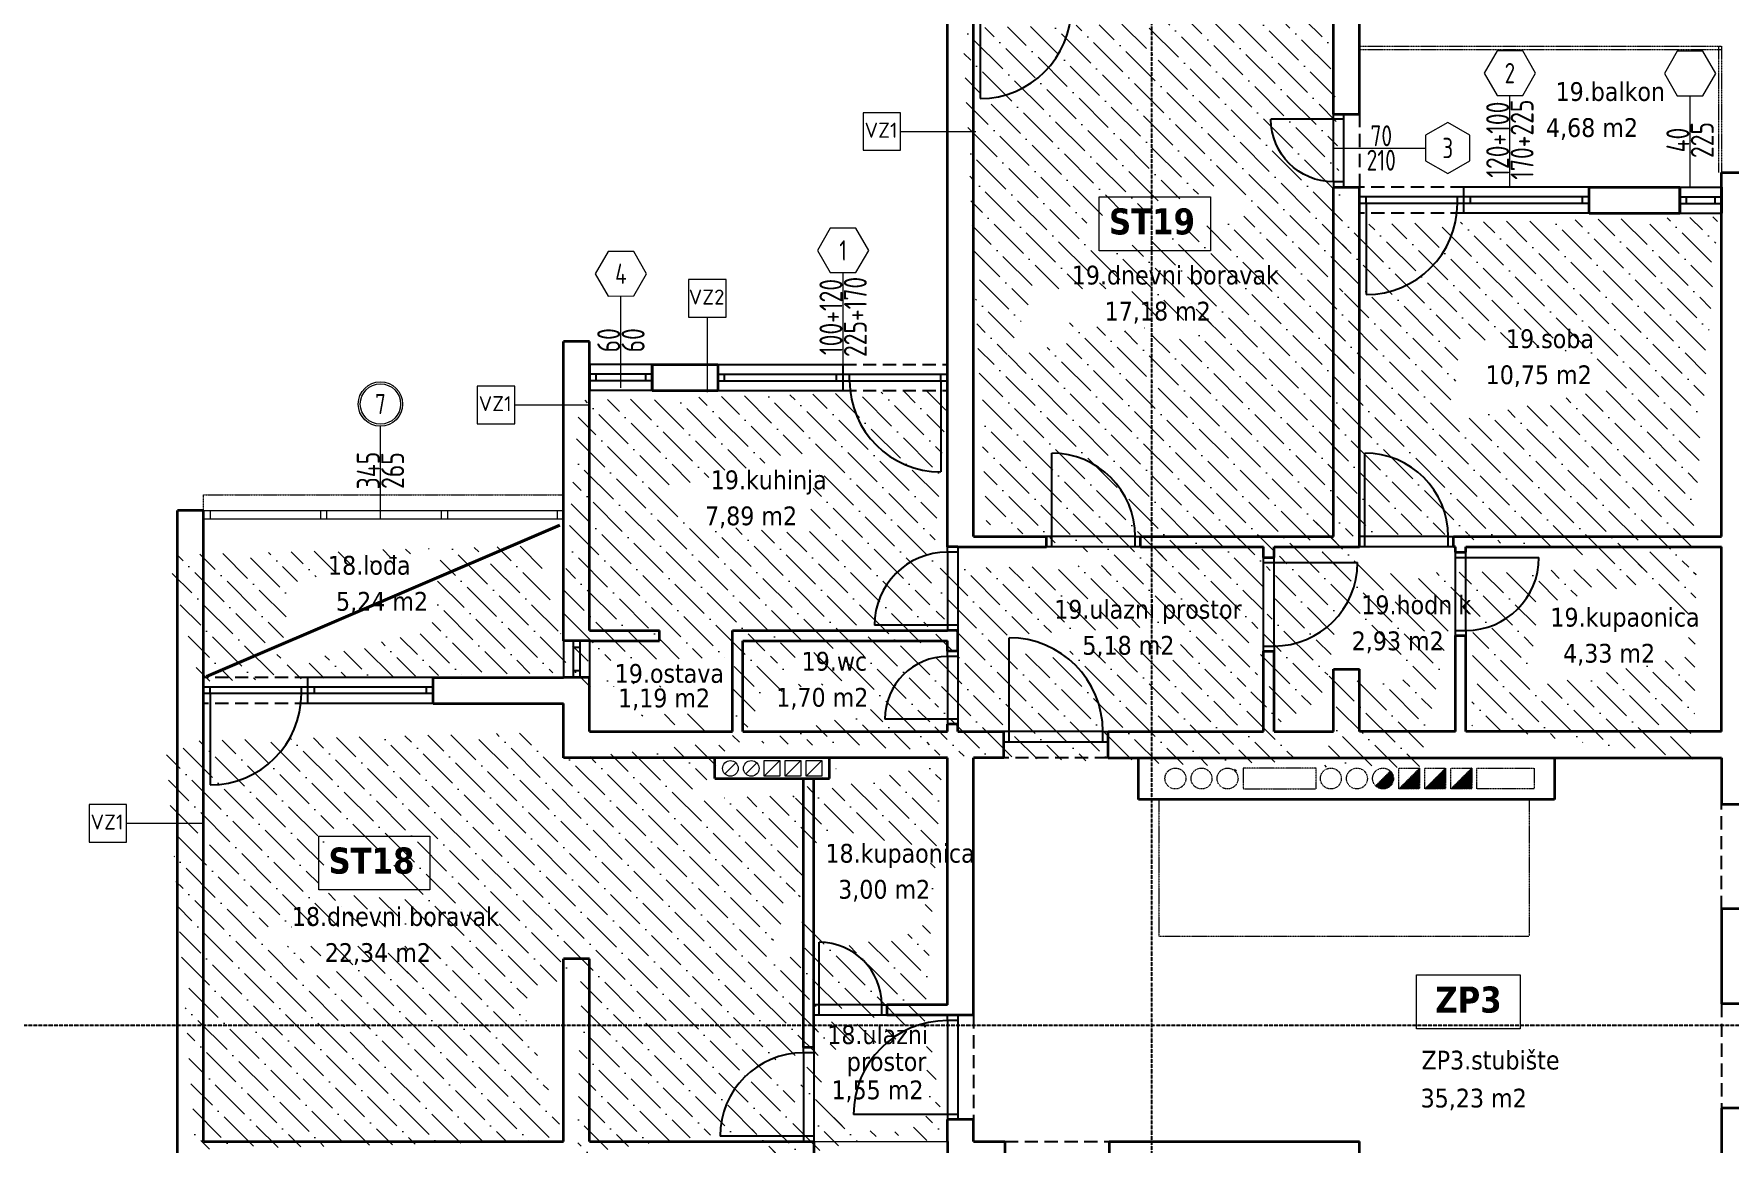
# Model space of a CAD drawing. Header units: millimetres. Extents: x -701 to 470890, y -446843 to -116129.
# Drawn here: x 220758 to 222383, y -222765 to -221701 of the extents above; entities that cross this region are included whole.
import ezdxf
from ezdxf.enums import TextEntityAlignment as Align

# ---------------------------------------------------------------- set-up
doc = ezdxf.new("R2010")
doc.units = ezdxf.units.MM
for name, pattern in [('ACAD_ISO03W100', [30, 12, -18]), ('HIDDEN', [0.375, 0.25, -0.125]), ('HIDDENX2', [19.049999999999997, 12.7, -6.35])]:
    doc.linetypes.add(name, pattern=pattern)
doc.layers.get('0').update_dxf_attribs({"lineweight": 0})
for name, color, linetype, lineweight in [('03-prozori', 132, 'Continuous', 0), ('05-podgled-tanko', 144, 'HIDDEN', 0), ('06-hatch_grijano', 30, 'Continuous', 0), ('07-kote', 70, 'Continuous', 9), ('09-oznaka stavke', 1, 'Continuous', 0), ('5-TX', 113, 'Continuous', 5), ('TP_01 - 0.35', 1, 'Continuous', 35), ('TP_01 - 0.50', 1, 'Continuous', 40), ('TP_07 - 0.20', 255, 'Continuous', 20)]:
    doc.layers.add(name, color=color, linetype=linetype, lineweight=lineweight)
for name, color, linetype in [('TP_Hidden', 8, 'HIDDENX2'), ('TP_Otvori', 8, 'Continuous'), ('TP_Otvori.block', 8, 'Continuous'), ('zidovi', 1, 'Continuous')]:
    doc.layers.add(name, color=color, linetype=linetype)
doc.styles.add('isocpeur', font='isocpeur.ttf')
doc.styles.add('tahoma10', font='tahoma.ttf', dxfattribs={"height": 2})
pattern_1 = [(315, (643138304.4705813, 503081333.0780241), (30.86963041617522, -8.418990113502339), [39.6875, -7.9375, 0, -7.9375])]

# ---------------------------------------------------------------- blocks, each defined once
blk = doc.blocks.new('*U656')
at = {"layer": 'TP_Otvori'}
for p, q in [((5.000001072883606, 2.04358873916146e-07), (4.999993102891582, 90.00000084808873)), ((5.000001072883606, 2.04358873916146e-07), (1.072883605957031e-06, 2.04358873916146e-07)), ((95.00000107288324, 8.910042925631245e-06), (5.00000083446503, 3.877577494648676e-07)), ((5.00000064713616, -10.00000003405978), (5.000000834465027, 2.043588528028758e-07)), ((95.00000088555437, -9.999991328375708), (95.00000107288324, 8.910042925631245e-06)), ((95.00000107288324, 8.910042924803541e-06), (100.0000010728832, 8.910042924803541e-06)), ((100.0000011239731, -9.999993269784119), (1.123973317912923e-06, -10.00000023841852))]:
    blk.add_line(p, q, dxfattribs=at)
blk.add_arc((5.000001072883581, 4.189355961307331e-07), 90.00000042915346, 5.073854788161767e-06, 90.00000507385442, dxfattribs=at)
blk = doc.blocks.new('*U663')
at = {"layer": 'TP_01 - 0.50'}
for p, q in [((0, 1.192092895507812e-07), (0, -30.00000011920929)), ((71.99999547958377, 1.139640818882981e-06), (71.99999547958377, -29.99999909877775))]:
    blk.add_line(p, q, dxfattribs=at)
at = {"layer": 'TP_Otvori'}
for p, q in [((0, 0), (71.99999547958377, -1.71661366175613e-07)), ((4.76837158203125e-07, -11.25000011920929), (71.9999952411652, -11.25000029087066)), ((0, -18.75000011920929), (71.9999952411652, -18.75000005245207)), ((7.500000476837158, -11.25000011920929), (7.500000476837158, -18.75000107288361)), ((64.49999500274662, -11.25000029087066), (64.4999952411652, -18.75000029087065)), ((0, -29.99999833106995), (71.99999547958377, -29.99999897956846))]:
    blk.add_line(p, q, dxfattribs=at)
blk = doc.blocks.new('*U1739')
at = {"layer": 'TP_01 - 0.50'}
for p, q in [((0, 1.192092895507812e-07), (0, -30.00000011920929)), ((47.99999727249144, 1.196861273592731e-06), (47.99999727249144, -29.99999904155731))]:
    blk.add_line(p, q, dxfattribs=at)
at = {"layer": 'TP_Otvori'}
for p, q in [((0, 0), (47.99999727249144, -1.144409114658629e-07)), ((4.76837158203125e-07, -11.25000011920929), (47.99999703407286, -11.2500002336502)), ((0, -18.75000011920929), (47.99999703407286, -18.74999999523162)), ((7.500000476837158, -11.25000011920929), (7.500000476837158, -18.75000107288361)), ((40.49999679565428, -11.2500002336502), (40.49999703407286, -18.7500002336502)), ((0, -29.99999833106995), (47.99999727249144, -29.99999892234802))]:
    blk.add_line(p, q, dxfattribs=at)
blk = doc.blocks.new('*U658')
at = {"layer": 'TP_Otvori'}
for p, q in [((5.000001072883606, 2.04358873916146e-07), (4.99999575955559, 60.00000063351202)), ((5.000001072883606, 2.04358873916146e-07), (1.072883605957031e-06, 2.04358873916146e-07)), ((65.00000107288331, 6.008148241726208e-06), (5.00000083446503, 3.877577494648676e-07)), ((5.00000064713616, -10.00000003405978), (5.000000834465027, 2.043588528028758e-07)), ((65.00000088555444, -9.999994230270392), (65.00000107288331, 6.008148241726208e-06)), ((65.00000107288331, 6.008148240898504e-06), (70.00000107288331, 6.008148240898504e-06)), ((70.00000112397322, -9.999996171678802), (1.123973317912923e-06, -10.00000023841852))]:
    blk.add_line(p, q, dxfattribs=at)
blk.add_arc((5.000001072883589, 3.474100220592039e-07), 60.00000028610224, 5.073854788161768e-06, 90.00000507385444, dxfattribs=at)
blk = doc.blocks.new('*U654')
at = {"layer": 'TP_Otvori'}
for p, q in [((5.000001072883606, 2.04358873916146e-07), (4.999993988446251, 80.00000077656311)), ((5.000001072883606, 2.04358873916146e-07), (1.072883605957031e-06, 2.04358873916146e-07)), ((85.00000107288324, 7.942744697662896e-06), (5.00000083446503, 3.877577494648676e-07)), ((5.00000064713616, -10.00000003405978), (5.000000834465027, 2.043588528028758e-07)), ((85.00000088555437, -9.999992295673938), (85.00000107288324, 7.942744697662896e-06)), ((85.00000107288324, 7.942744696835193e-06), (90.00000107288324, 7.942744696835193e-06)), ((90.00000112397315, -9.999994237082348), (1.123973317912923e-06, -10.00000023841852))]:
    blk.add_line(p, q, dxfattribs=at)
blk.add_arc((5.000001072883583, 3.950937381068899e-07), 80.00000038146969, 5.073854788161769e-06, 90.00000507385444, dxfattribs=at)
blk = doc.blocks.new('*U655')
at = {"layer": 'TP_Otvori'}
for p, q in [((5.000001072883606, 2.04358873916146e-07), (4.999994874000921, 70.00000070503756)), ((5.000001072883606, 2.04358873916146e-07), (1.072883605957031e-06, 2.04358873916146e-07)), ((75.00000107288328, 6.975446469694553e-06), (5.00000083446503, 3.877577494648676e-07)), ((5.00000064713616, -10.00000003405978), (5.000000834465027, 2.043588528028758e-07)), ((75.00000088555441, -9.999993262972165), (75.00000107288328, 6.975446469694553e-06)), ((75.00000107288328, 6.975446468866849e-06), (80.00000107288328, 6.975446468866849e-06)), ((80.00000112397319, -9.999995204380575), (1.123973317912923e-06, -10.00000023841852))]:
    blk.add_line(p, q, dxfattribs=at)
blk.add_arc((5.000001072883586, 3.712518800830469e-07), 70.00000033378596, 5.073854788161768e-06, 90.00000507385444, dxfattribs=at)
blk = doc.blocks.new('*U3361')
blk.add_lwpolyline([(0, 31.04602911306961), (-1.792289735764687e-20, -59.1770623683441)])
blk.add_lwpolyline([(-12.61066770181837, -59.17706236834409), (-25.22133540363676, -81.01937954526137), (-12.61066770181839, -102.8616967221786), (12.61066770181836, -102.8616967221786), (25.22133540363676, -81.0193795452614), (12.61066770181841, -59.1770623683441)], close=True)
at = {"style": 'isocpeur', "width": 0.75}
for tag, p in [('VIS', (-12, -15.62063755359621)), ('SIR', (12, -15.6206375535962))]:
    blk.add_attdef(tag, text='', height=15, rotation=270, dxfattribs=at).set_placement(p, align=Align.MIDDLE)
blk.add_attdef('BR', text='', height=20, rotation=179.9999999999984, dxfattribs=at).set_placement((-3.584578783445449e-20, -81.01937954526115), align=Align.MIDDLE_CENTER)
blk = doc.blocks.new('*U3370')
blk.add_lwpolyline([(0, 31.04602911306961), (-1.792289735764687e-20, -59.1770623683441)])
blk.add_lwpolyline([(-12.61066770181837, -59.17706236834409), (-25.22133540363676, -81.01937954526137), (-12.61066770181839, -102.8616967221786), (12.61066770181836, -102.8616967221786), (25.22133540363676, -81.0193795452614), (12.61066770181841, -59.1770623683441)], close=True)
at = {"style": 'isocpeur', "width": 0.75}
for tag, p in [('VIS', (-12, -15.62063755359621)), ('SIR', (12, -15.6206375535962))]:
    blk.add_attdef(tag, text='', height=15, rotation=270, dxfattribs=at).set_placement(p, align=Align.MIDDLE)
blk.add_attdef('BR', text='', height=20, dxfattribs=at).set_placement((-4.03896783473158e-28, -81.0193795452616), align=Align.MIDDLE_CENTER)
blk = doc.blocks.new('*U3381')
blk.add_lwpolyline([(0, 31.04602911306961), (-1.792289735764687e-20, -59.1770623683441)])
blk.add_lwpolyline([(-12.61066770181837, -59.17706236834409), (-25.22133540363676, -81.01937954526137), (-12.61066770181839, -102.8616967221786), (12.61066770181836, -102.8616967221786), (25.22133540363676, -81.0193795452614), (12.61066770181841, -59.1770623683441)], close=True)
at = {"style": 'isocpeur', "width": 0.75}
for tag, p in [('VIS', (-12, -15.62063755359621)), ('SIR', (12, -15.6206375535962))]:
    blk.add_attdef(tag, text='', height=15, rotation=270, dxfattribs=at).set_placement(p, align=Align.MIDDLE)
blk.add_attdef('BR', text='', height=20.00000000000001, rotation=269.9999999999976, dxfattribs=at).set_placement((-2.273736754432321e-13, -81.01937954526137), align=Align.MIDDLE_CENTER)
blk = doc.blocks.new('*U649')
at = {"ltscale": 0.1}
blk.add_line((-0.1249999999996342, 0.3749996975742539), (-0.6249999999981708, 0.3749984878712693), dxfattribs=at)
blk.add_lwpolyline([(0.1249996975738881, 0.5000003024253804), (0.1250003024253803, 0.2500003024261121), (-0.124999697573888, 0.2499996975746198), (-0.1250003024253803, 0.4999996975738881)], close=True, dxfattribs=at)
at = {"style": 'isocpeur'}
blk.add_attdef('sl', text='', height=0.1, dxfattribs=at).set_placement((0.005017208459321409, 0.3336032184705005), align=Align.CENTER)
blk = doc.blocks.new('*U64')
at = {"ltscale": 0.1}
blk.add_line((3.02425826437247e-07, 0.2500000000003658), (1.512129132241746e-06, -0.2499999999981707), dxfattribs=at)
blk.add_lwpolyline([(-0.1250003024254606, 0.4999996975738077), (0.1249996975738076, 0.5000003024254606), (0.1250003024254606, 0.2500003024261923), (-0.1249996975738077, 0.2499996975745394)], close=True, dxfattribs=at)
at = {"style": 'isocpeur'}
blk.add_attdef('sl', text='', height=0.1, dxfattribs=at).set_placement((0.005017208459321409, 0.3336032184705005), align=Align.CENTER)
blk = doc.blocks.new('*U3334')
blk.add_lwpolyline([(0, 31.04602911306961), (-1.792289735764687e-20, -59.1770623683441)])
for radius in [21.84231717691728, 19.84231717691728]:
    blk.add_circle((0, -81.02028200949621), radius)
at = {"style": 'isocpeur', "width": 0.75}
for tag, p in [('VIS', (-12, -15.62063755359621)), ('SIR', (12, -15.6206375535962))]:
    blk.add_attdef(tag, text='', height=15, rotation=270, dxfattribs=at).set_placement(p, align=Align.MIDDLE)
blk.add_attdef('BR', text='', height=20, rotation=179.9999999999984, dxfattribs=at).set_placement((-3.584578783445449e-20, -81.01937954526115), align=Align.MIDDLE_CENTER)

msp = doc.modelspace()

# ---------------------------------------------------------------- hatches: boundary and pattern name
at = {"layer": '05-podgled-tanko'}
h = msp.add_hatch(color=256, dxfattribs=at)
h.dxf.hatch_style = 1
edge = h.paths.add_edge_path()
edge.add_arc((222051.0408716652, -222415.0330154589), 10.00000047683717, 225.0000009659346, 269.9999979509434)
edge.add_arc((222051.0408713076, -222415.0330155781), 10.00000041723252, 270.0000020490567, 359.9999979509434)
edge.add_arc((222051.0408699963, -222415.0330167106), 10.00000154972079, 4.436338000413295e-06, 44.99999734039595)
edge.add_line((222058.1119392369, -222407.9619481257), (222043.9698036168, -222422.1040837458))
h.dxf.unprotected_set("ltscale", 0)
h = msp.add_hatch(color=256, dxfattribs=at)
h.dxf.hatch_style = 1
h.paths.add_polyline_path([(222086.0408714268, -222425.0330159358), (222086.0408714268, -222405.0330159358), (222066.0408714268, -222425.0330159358)])
h.dxf.unprotected_set("ltscale", 0)
h = msp.add_hatch(color=256, dxfattribs=at)
h.dxf.hatch_style = 1
h.paths.add_polyline_path([(222111.0408714268, -222425.0330159358), (222111.0408714268, -222405.0330159358), (222091.0408714268, -222425.0330159358)])
h.dxf.unprotected_set("ltscale", 0)
h = msp.add_hatch(color=256, dxfattribs=at)
h.dxf.hatch_style = 1
h.paths.add_polyline_path([(222136.0408714268, -222425.0330159358), (222136.0408714268, -222405.0330159358), (222116.0408714268, -222425.0330159358)])
h.dxf.unprotected_set("ltscale", 0)
at = {"layer": '06-hatch_grijano'}
h = msp.add_hatch(dxfattribs=at)
h.set_pattern_fill('ANSI36', color=256, scale=5, angle=270, style=0)
h.set_pattern_definition(pattern_1)
h.paths.add_polyline_path([(221496.8971637938, -222112.2176619462), (221496.8971635554, -222183.3323380641), (221389.6722488854, -222183.3323380045), (221389.6722487662, -222112.2176619462)])
h.paths.add_polyline_path([(221633.5403216336, -222043.0319544367), (221290.5403216336, -222043.0319545559), (221290.5403215144, -222273.0319537214), (221633.5403215144, -222273.0319539598)])
h.paths.add_polyline_path([(221312.0679713938, -222300.1532227687), (221399.2319264862, -222300.1532225898), (221399.231926367, -222353.7563634208), (221312.0679712746, -222353.7563634208)])
h.paths.add_polyline_path([(221427.5403212759, -222283.0319537214), (221290.5403216336, -222283.0319537214), (221290.5403215144, -222370.031953781), (221427.5403215144, -222370.0319536618)])
h.paths.add_polyline_path([(221537.1837163422, -222321.592988222), (221481.7899045203, -222321.5929881624), (221481.7899046395, -222291.4968148163), (221537.183716223, -222291.496814876)])
h.paths.add_polyline_path([(221462.8610034439, -222356.2583732895), (221462.8610034439, -222321.5929881624), (221562.0837396834, -222321.5929881624), (221562.0837396834, -222356.2583732895)])
h.paths.add_polyline_path([(221633.5403216336, -222283.0319539002), (221437.5403212759, -222283.0319537214), (221437.5403215144, -222370.0319536618), (221633.5403217528, -222370.0319535426)])
h.paths.add_polyline_path([(221727.116455004, -222273.4783677152), (221727.116455004, -222238.1123204521), (221888.0925809596, -222238.1123204521), (221888.0925809596, -222273.4783678344)])
h.paths.add_polyline_path([(221752.9931673262, -222306.9436826399), (221752.9931674454, -222273.4783676556), (221858.4090006802, -222273.4783678344), (221858.409000561, -222306.9436826399)])
h.paths.add_polyline_path([(221936.5403212759, -222193.0319538406), (221818.5403216336, -222193.0319538406), (221643.5403216336, -222193.0319538406), (221643.5403216336, -222370.031953781), (221936.5403211567, -222370.031953781)])
h.paths.add_polyline_path([(221779.064358041, -221909.0140941433), (221779.064358041, -221857.3588701776), (221885.5171175454, -221857.3588701776), (221885.5171175454, -221909.0140941433)])
h.paths.add_polyline_path([(221745.538597748, -221954.225728362), (221745.538597748, -221917.369893401), (221926.7780874226, -221917.3698933414), (221926.7780874226, -221954.2257283024)])
h.paths.add_polyline_path([(221773.4991747591, -221954.225728362), (221895.3612800095, -221954.225728362), (221895.3612800095, -221986.0974828294), (221773.4991747591, -221986.0974828294)])
h.paths.add_polyline_path([(222003.5403216336, -221685.0319547943), (221658.5403242562, -221685.0319530061), (221658.5403216336, -222183.0319538406), (221818.5403216336, -222183.0319538406), (222003.5403215144, -222183.0319538406)])
h.paths.add_polyline_path([(222138.3986055109, -222050.7318780116), (222138.3986055109, -221978.6897040299), (222256.1884644482, -221979.5903534583), (222256.1884644482, -222051.6325272015)])
h.paths.add_polyline_path([(222375.5403217528, -221873.0319546751), (222028.5403215144, -221873.0319526485), (222028.5403215144, -222183.0319536618), (222375.5403215144, -222183.0319538406)])
h.paths.add_polyline_path([(222014.8568407748, -222234.6785789422), (222114.6844581816, -222234.6785788826), (222114.6844583008, -222299.7556838087), (222014.8568405363, -222299.7556838087)])
h.paths.add_polyline_path([(222120.5403223488, -222193.0319459728), (221946.5403215144, -222193.0319539002), (221946.5403215144, -222370.0319537214), (222003.5403215144, -222370.031953781), (222003.5403213952, -222310.0319538406), (222028.5403215144, -222310.0319538406), (222028.5403213952, -222370.031953781), (222120.5403223488, -222370.0319538406)])
h.paths.add_polyline_path([(222203.3419383023, -222244.3836626104), (222325.1985919926, -222244.38366267), (222325.1985919926, -222314.6025710395), (222203.3419381831, -222314.6025710992)])
h.paths.add_polyline_path([(222375.5403215144, -222193.0319538406), (222130.5403223488, -222193.0319538406), (222130.5403223488, -222370.031953781), (222375.5403215144, -222370.0319538406)])
h = msp.add_hatch(dxfattribs=at)
h.set_pattern_fill('ANSI36', color=256, scale=5, angle=270, style=0)
h.set_pattern_definition(pattern_1)
h.paths.add_polyline_path([(221036.2917688343, -222195.1701394609), (221146.2151600573, -222195.1701392821), (221146.2151600573, -222265.0180486134), (221036.2917688343, -222265.0180486134)])
h.paths.add_polyline_path([(221265.5403213952, -222166.0319528869), (220920.5403215144, -222166.0319530061), (220920.5403317664, -222318.0319529465), (221265.5403209183, -222318.0319537214)])
h.paths.add_polyline_path([(221030.9161977026, -222521.7861745647), (221030.9161975834, -222470.1309504799), (221137.368957207, -222470.1309505991), (221137.3689569685, -222521.7861746243)])
h.paths.add_polyline_path([(220997.8207624409, -222567.5458751014), (220997.8207624409, -222530.6900400809), (221179.0602521155, -222530.6900400809), (221179.0602521155, -222567.5458751014)])
h.paths.add_polyline_path([(221147.6434448216, -222567.5458751014), (221147.6434447024, -222599.4176297477), (221025.7813395712, -222599.4176296285), (221025.7813395712, -222567.5458751014)])
h.paths.add_polyline_path([(221495.5403210375, -222415.0319537214), (221410.5403211567, -222415.0319536022), (221410.5403211567, -222395.0319537214), (221265.5403213952, -222395.0319536618), (221265.5403213952, -222343.0319537214), (220920.5403213952, -222343.0319537214), (220920.5403213952, -222763.0319537214), (221265.5403213952, -222763.0319537214), (221265.5403223488, -222588.0319537214), (221290.5403213952, -222588.0319537214), (221290.5403213952, -222763.0319537214), (221495.5403209183, -222763.031953781)])
h.paths.add_polyline_path([(221508.276958153, -222540.3684797577), (221508.2769582722, -222470.1495713285), (221630.1336119625, -222470.1495714477), (221630.1336120818, -222540.3684797577)])
h.paths.add_polyline_path([(221633.5403213952, -222395.0319533638), (221520.5403211567, -222395.0319535426), (221520.5403211567, -222415.0319536618), (221505.5403215144, -222415.0319537214), (221505.5403213952, -222632.0319527677), (221633.5403213952, -222632.0319526485)])
h.paths.add_polyline_path([(221513.1549439881, -222647.9748444847), (221622.0557815287, -222647.9748444847), (221622.0557815287, -222737.031951814), (221513.1549439881, -222737.0319516948)])
h.paths.add_polyline_path([(221633.5403123352, -222642.0319517544), (221505.5403213952, -222642.031958907), (221505.5403213952, -222763.0319538406), (221633.5403123352, -222763.0319538406)])

# ---------------------------------------------------------------- linework, layer by layer
at = {"layer": '03-prozori'}
for p, q in [((220920.5403216336, -222158.0319530061), (221265.5403215144, -222158.0319528869)), ((220920.5403216336, -222166.0319530061), (221265.5403215144, -222166.0319528869)), ((220926.7903222296, -222158.0319530657), (220926.7903222296, -222166.0319530657)), ((221032.5100768063, -222158.0319530061), (221032.5100768063, -222166.0319530061)), ((221038.7600774023, -222166.0319528273), (221038.7600774023, -222158.0319528273)), ((221148.2903210375, -222158.0319530061), (221148.2903210375, -222166.0319530061)), ((221154.5403216336, -222166.0319528273), (221154.5403216336, -222158.0319528273)), ((221259.2903209183, -222158.0319530657), (221259.2903209183, -222166.0319530657))]:
    msp.add_line(p, q, dxfattribs=at).dxf.unprotected_set("ltscale", 0)
at = {"layer": '05-podgled-tanko'}
for p, q in [((222028.5403216336, -221713.0319536618), (222375.5403215144, -221713.0319536618)), ((222372.5403215144, -221713.0319536618), (222372.5403215144, -221834.0319521121)), ((222375.5403215144, -221713.0319536618), (222375.5403215144, -221834.0319521121)), ((222028.5403216336, -221716.0319536618), (222375.5403215144, -221716.0319536618)), ((220920.5403215144, -222143.0319537214), (221265.5403216336, -222143.031953781)), ((220920.5403215144, -222158.0319529465), (220920.5403215144, -222143.0319537214)), ((222058.1119392369, -222407.9619481257), (222043.9698036168, -222422.1040837458)), ((222086.0408714268, -222405.0330159358), (222066.0408714268, -222425.0330159358)), ((222111.0408714268, -222405.0330159358), (222091.0408714268, -222425.0330159358)), ((222136.0408714268, -222405.0330159358), (222116.0408714268, -222425.0330159358)), ((221836.0408714268, -222435.0330159358), (221836.0408714268, -222566.0330158762)), ((222191.0408714268, -222435.0330159358), (222191.0408714268, -222566.0330158762)), ((221836.0408714268, -222566.0330159358), (222191.0408714268, -222566.0330159954))]:
    msp.add_line(p, q, dxfattribs=at).dxf.unprotected_set("ltscale", 0)
for points in [[(221987.04087095, -222405.0330159358), (221917.04087095, -222405.0330159358), (221917.04087095, -222425.0330159358), (221987.04087095, -222425.0330159358)], [(222066.0408714268, -222405.0330159358), (222086.0408714268, -222405.0330159358), (222086.0408714268, -222425.0330159358), (222066.0408714268, -222425.0330159358)], [(222091.0408714268, -222405.0330159358), (222111.0408714268, -222405.0330159358), (222111.0408714268, -222425.0330159358), (222091.0408714268, -222425.0330159358)], [(222116.0408714268, -222405.0330159358), (222136.0408714268, -222405.0330159358), (222136.0408714268, -222425.0330159358), (222116.0408714268, -222425.0330159358)], [(222141.0408714268, -222405.0330159358), (222196.0408714268, -222405.0330159358), (222196.0408714268, -222425.0330159358), (222141.0408714268, -222425.0330159358)]]:
    msp.add_lwpolyline(points, close=True, dxfattribs=at).dxf.unprotected_set("ltscale", 0)
for centre in [(221852.04087095, -222415.0330159358), (221877.04087095, -222415.0330159358), (221902.04087095, -222415.0330159358), (222001.0408714268, -222415.0330159358), (222026.0408714268, -222415.0330159358), (222051.0408714268, -222415.0330159358)]:
    msp.add_circle(centre, 10, dxfattribs=at).dxf.unprotected_set("ltscale", 0)
at = {"layer": '06-hatch_grijano', "linetype": 'ByBlock', "ltscale": 5}
msp.add_lwpolyline([(221437.5403215144, -222370.0319536618), (221633.5403216336, -222370.0319536618), (221633.5403216336, -222283.0319539002), (221437.5403215144, -222283.0319539002)], close=True, dxfattribs=at)
at = {"layer": '07-kote', "linetype": 'ByBlock', "ltscale": 5}
for points in [[(221779.064358041, -221857.3588701776), (221885.5171175454, -221857.3588701776), (221885.5171175454, -221909.0140941433), (221779.064358041, -221909.0140941433)], [(221030.9161975834, -222470.1309505991), (221137.3689570877, -222470.1309505991), (221137.3689570877, -222521.7861745647), (221030.9161975834, -222521.7861745647)], [(222083.2008202526, -222603.3558569244), (222182.3388216946, -222603.3558569244), (222182.3388216946, -222655.01108089), (222083.2008202526, -222655.01108089)]]:
    msp.add_lwpolyline(points, close=True, dxfattribs=at)
at = {"layer": '07-kote', "color": 5, "linetype": 'ByBlock', "lineweight": 40, "ltscale": 5, "true_color": 0x1a1aff}
msp.add_lwpolyline([(220923.2570805073, -222317.2846853565), (221262.0070799437, -222172.2846846413)], dxfattribs=at)
at = {"layer": 'TP_01 - 0.35'}
for p, q in [((221633.5403216336, -222193.031953781), (221633.5403215144, -221655.0319528869)), ((221658.5403216336, -222183.0319538406), (221658.5403216336, -221655.0319529465)), ((222003.5403215144, -221778.0319537214), (222003.5403215144, -221655.0319530657)), ((222028.5403215144, -221778.0319536618), (222028.5403215144, -221655.0319528869)), ((222003.5403216336, -221778.0319536618), (222028.5403215144, -221778.0319537214)), ((222375.5403215144, -222183.0319538406), (222375.5403215144, -221834.0319521121)), ((222375.5403215144, -221834.0319521717), (222400.5403213952, -221834.0319521717)), ((222003.5403215144, -222183.0319538406), (222003.5403215144, -221848.0319536618)), ((222003.5403215144, -221848.0319536618), (222028.5403213952, -221848.0319537214)), ((222028.5403215144, -222193.0319538406), (222028.5403215144, -221848.0319537214)), ((222248.5403217528, -221848.0319537214), (222335.5403216336, -221848.0319537214)), ((222248.5403217528, -221873.031953781), (222248.5403217528, -221848.0319537214)), ((222335.5403216336, -221873.031953781), (222335.5403216336, -221848.0319537214)), ((222248.5403217528, -221873.0319538406), (222335.5403216336, -221873.031953781)), ((221265.5403215144, -222158.0319536618), (221265.5403215144, -221996.0319518737)), ((221290.5403322432, -221996.0319518737), (221265.5403322432, -221996.0319518737)), ((221290.5403215144, -222213.0319537214), (221290.5403215144, -221996.0319519333)), ((221350.5403215144, -222018.0319537214), (221413.5403215144, -222018.031953781)), ((221350.5403215144, -222018.031953781), (221350.5403215144, -222043.031953781)), ((221413.5403215144, -222018.0319538406), (221413.5403215144, -222043.031953781)), ((221350.5403215144, -222043.0319537214), (221413.5403215144, -222043.031953781)), ((221290.5403215144, -222213.031953781), (221290.5403215144, -222091.4770304254)), ((220895.5403215144, -222903.0319536022), (220895.5403215144, -222158.0319529465)), ((220920.5403216336, -222158.0319530061), (220895.5403215144, -222158.0319529465)), ((220920.5403215144, -222763.0319537214), (220920.5403215144, -222158.0319530061)), ((221265.5403215144, -222283.031953781), (221265.5403215144, -222158.0319536618)), ((221658.5403216336, -222183.0319538406), (221728.5403215144, -222183.0319539002)), ((221728.5403216336, -222193.0319538406), (221728.5403216336, -222183.0319538406)), ((221818.5403216336, -222183.0319539002), (222003.5403215144, -222183.0319538406)), ((221818.5403216336, -222193.0319538406), (221818.5403216336, -222183.0319538406)), ((222118.5403215144, -222193.0319379858), (222118.5403215144, -222183.0319379858)), ((222118.5403215144, -222183.0319538406), (222375.5403215144, -222183.0319538406)), ((221643.5403216336, -222193.0319538406), (221633.5403216336, -222193.0319538406)), ((221643.5403216336, -222193.0319538406), (221728.5403216336, -222193.031953781)), ((221818.5403216336, -222193.031953781), (221936.5403212759, -222193.0319538406)), ((221936.5403212759, -222203.0319538406), (221936.5403212759, -222193.0319539002)), ((221946.5403215144, -222193.0319539002), (222028.5403215144, -222193.0319538406)), ((221946.5403216336, -222203.0319538406), (221946.5403216336, -222193.0319538406)), ((222120.5403223488, -222193.0319459728), (222118.5403215144, -222193.0319379858)), ((222120.5403223488, -222198.0319459132), (222120.5403223488, -222193.0319459728)), ((222120.5403222296, -222198.0319459132), (222130.5403222296, -222198.0319459132)), ((222130.5403223488, -222193.0319538406), (222375.5403215144, -222193.0319538406)), ((222130.5403223488, -222198.0319459132), (222130.5403223488, -222193.0319459728)), ((222375.5403215144, -222347.0319539002), (222375.5403215144, -222193.0319538406)), ((221290.5403215144, -222273.0319537214), (221290.5403215144, -222213.031953781)), ((221290.5403213952, -222273.0319537214), (221290.5403213952, -222213.031953781)), ((221936.5403215144, -222203.0319538406), (221946.5403215144, -222203.0319538406)), ((221290.5403215144, -222273.0319537214), (221357.5403211567, -222273.0319537214)), ((221357.5403212759, -222283.031953781), (221357.5403212759, -222273.0319537214)), ((221427.5403212759, -222273.0319537214), (221633.5403216336, -222273.0319539002)), ((221427.5403212759, -222283.031953781), (221427.5403212759, -222273.0319537214)), ((221643.5403216336, -222273.0319538406), (221633.5403216336, -222273.0319538406)), ((221643.5403216336, -222293.0319536022), (221643.5403217528, -222273.0319538406)), ((222120.5403223488, -222370.0319538406), (222120.5403223488, -222278.0319459132)), ((222120.5403222296, -222278.0319459132), (222130.5403222296, -222278.0319459132)), ((222130.5403223488, -222370.0319538406), (222130.5403223488, -222278.0319459132)), ((221290.5403215144, -222283.0319537214), (221265.5403216336, -222283.0319536618)), ((221290.5403215144, -222283.0319537214), (221357.5403211567, -222283.0319537214)), ((221427.5403215144, -222370.0319536618), (221427.5403212759, -222283.0319537214)), ((221437.5403212759, -222283.0319537214), (221633.5403216336, -222283.0319539002)), ((221437.5403215144, -222370.0319536618), (221437.5403212759, -222283.0319537214)), ((221633.5403216336, -222293.0319536022), (221633.5403216336, -222283.0319539002)), ((221643.5403216336, -222293.0319536022), (221633.5403217528, -222293.0319536022)), ((221936.5403215144, -222370.0319538406), (221936.5403215144, -222293.0319539002)), ((221936.5403215144, -222293.0319538406), (221946.5403215144, -222293.0319538406)), ((221946.5403215144, -222370.0319538406), (221946.5403216336, -222293.0319539002)), ((222003.5403213952, -222370.031953781), (222003.5403213952, -222310.031953781)), ((222003.5403213952, -222310.031953781), (222028.5403215144, -222310.0319538406)), ((222028.5403213952, -222370.031953781), (222028.5403212759, -222310.0319538406)), ((221140.5403317664, -222318.0319536618), (221265.5403317664, -222318.0319537214)), ((221140.5403318856, -222343.0319531253), (221140.5403317664, -222318.0319530657)), ((221290.5403213952, -222318.031953781), (221265.5403215144, -222318.0319537214)), ((221290.5403215144, -222370.031953781), (221290.5403215144, -222318.0319538406)), ((221290.5403215144, -222370.031953781), (221290.5403213952, -222318.0319538406)), ((221140.5403318856, -222343.0319536618), (221265.5403317664, -222343.0319537214)), ((221265.5403215144, -222395.0319536618), (221265.5403215144, -222343.0319537214)), ((222375.5403215144, -222370.031953781), (222375.5403215144, -222347.0319539002)), ((221633.5403217528, -222370.0319536022), (221633.5403217528, -222363.0319535426)), ((221643.5403216336, -222363.0319536022), (221633.5403217528, -222363.0319536022)), ((221643.5403216336, -222370.0319536022), (221643.5403216336, -222363.0319535426)), ((221290.5403215144, -222370.031953781), (221427.5403215144, -222370.0319536618)), ((221437.5403215144, -222370.0319536618), (221633.5403217528, -222370.0319535426)), ((221643.5403216336, -222370.031953483), (221687.5403215144, -222370.0319535426)), ((221687.5403213952, -222395.0319537214), (221687.5403213952, -222370.0319537214)), ((221787.5403213952, -222370.0319536618), (221936.5403216336, -222370.031953781)), ((221787.5403213952, -222395.0319537214), (221787.5403213952, -222370.0319537214)), ((221946.5403215144, -222370.031953781), (222003.5403215144, -222370.031953781)), ((222120.5403223488, -222370.031953781), (222028.5403213952, -222370.031953781)), ((222375.5403215144, -222370.0319538406), (222130.5403223488, -222370.031953781)), ((221346.5403213952, -222395.0319538406), (221265.5403215144, -222395.0319536618)), ((221430.5403213952, -222395.0319536618), (221346.5403213952, -222395.0319538406)), ((221410.5403212759, -222415.0319536618), (221410.5403212759, -222395.0319536022)), ((221633.5403215144, -222395.0319533638), (221430.5403213952, -222395.0319536618)), ((221520.5403212759, -222415.0319536618), (221520.5403212759, -222395.0319536022)), ((221633.5403215144, -222632.0319526485), (221633.5403215144, -222395.0319533638)), ((221687.5403213952, -222395.0319532446), (221658.5403216336, -222395.0319534234)), ((221658.5403216336, -222642.0319528273), (221658.5403217528, -222395.0319533042)), ((221787.5403213952, -222395.031953781), (222375.5403216336, -222395.031953781)), ((221816.5403215144, -222435.0330159358), (221816.5403215144, -222395.0319537214)), ((222215.5414214585, -222395.031953781), (222215.5414214585, -222435.0330159358)), ((222375.5403216336, -222395.031953781), (222375.5403216336, -222440.0330156377)), ((221410.5403212759, -222415.0319536022), (221520.5403212759, -222415.0319536618)), ((221495.5403215144, -222673.0319588474), (221495.5403212759, -222415.0319536618)), ((221505.5403215144, -222673.0319588474), (221505.5403212759, -222415.0319536618)), ((222215.5414214585, -222435.0330159358), (221816.5403215144, -222435.0330159358)), ((222400.5403213952, -222440.0330156377), (222375.5403216336, -222440.0330156377)), ((222375.540321872, -222540.0330155781), (222375.5403216336, -222570.0330156377)), ((222400.5403216336, -222540.0330156377), (222375.5403216336, -222540.0330156377)), ((222375.5403215144, -222570.0330159358), (222375.5403215144, -222631.0330159954)), ((221265.5403215144, -222763.0319537214), (221265.540322468, -222588.0319538406)), ((221290.5403215144, -222588.0319538406), (221265.540322468, -222588.0319537214)), ((221290.5403215144, -222763.0319537214), (221290.5403215144, -222588.0319538406)), ((221633.5403215144, -222632.0319526485), (221575.5403215144, -222632.0319527081)), ((221575.5403215144, -222632.0319526485), (221575.5403215144, -222642.0319526485)), ((222400.5403215144, -222631.0330159358), (222375.5403215144, -222631.0330159954)), ((221633.5403124545, -222642.0319526485), (221575.5403213952, -222642.0319526485)), ((221658.5403217528, -222642.0319528273), (221633.5403217528, -222642.0319527677)), ((221505.5403215144, -222673.031958907), (221495.5403215144, -222673.031958907)), ((222375.5403215144, -222731.0330159954), (222375.5403216336, -223232.033015757)), ((222400.5403217528, -222731.0330159358), (222375.5403217528, -222731.0330159954)), ((221633.5403215144, -222763.0319537214), (221633.5403215144, -222742.0319527677)), ((221658.5403215144, -222742.0319528273), (221633.5403215144, -222742.0319527677)), ((221658.5403215144, -222763.0319537214), (221658.5403215144, -222742.0319528273)), ((220920.5403215144, -222763.0319537214), (221265.5403215144, -222763.031953781)), ((221290.5403215144, -222763.031953781), (221505.5403215144, -222763.0319538406)), ((221505.5403215144, -222763.0319537214), (221505.5403215144, -222788.0319537214)), ((221633.5403215144, -222763.0319537214), (221633.5403215144, -222788.0319537214)), ((221658.540321872, -222763.031953781), (221688.5403217528, -222763.031953781)), ((221688.540321872, -222763.031953781), (221688.540321872, -222788.031953781)), ((221788.540321872, -222763.031953781), (222028.5403216336, -222763.0319536618)), ((221788.540321872, -222763.031953781), (221788.540321872, -222788.031953781)), ((222028.5403215144, -223198.031953483), (222028.5403216336, -222763.0319536618))]:
    msp.add_line(p, q, dxfattribs=at)
at = {"layer": 'TP_07 - 0.20'}
for p, q in [((221430.8160223219, -222400.0185786775), (221420.2094206068, -222410.6251804522)), ((221450.8160223219, -222400.0185786179), (221440.2094206068, -222410.6251803926)), ((221473.0127214644, -222397.8218794755), (221458.0127214644, -222412.8218794755)), ((221493.0127214644, -222397.8218794755), (221478.0127214644, -222412.8218794755)), ((221513.0127214644, -222397.8218794755), (221498.0127214644, -222412.8218794755)), ((221505.5403215144, -222763.0319538406), (221633.5403215144, -222763.0319538406))]:
    msp.add_line(p, q, dxfattribs=at)
for points in [[(221458.0127214644, -222397.8218794755), (221473.0127214644, -222397.8218794755), (221473.0127214644, -222412.8218794755), (221458.0127214644, -222412.8218794755)], [(221478.0127214644, -222397.8218794755), (221493.0127214644, -222397.8218794755), (221493.0127214644, -222412.8218794755), (221478.0127214644, -222412.8218794755)], [(221498.0127214644, -222397.8218794755), (221513.0127214644, -222397.8218794755), (221513.0127214644, -222412.8218794755), (221498.0127214644, -222412.8218794755)]]:
    msp.add_lwpolyline(points, close=True, dxfattribs=at)
for centre in [(221425.5127214644, -222405.3218795351), (221445.5127214644, -222405.3218794755)]:
    msp.add_circle(centre, 7.5, dxfattribs=at)
at = {"layer": 'TP_Hidden'}
for p, q in [((222028.5403213952, -221778.031953781), (222028.5403212759, -221848.0319539002)), ((222128.5403217528, -221848.0319527677), (222028.5403217528, -221848.0319521717)), ((222128.5403217528, -221873.0319528869), (222028.5403217528, -221873.0319526485)), ((221533.5403215144, -222018.0319528273), (221633.5403215144, -222018.0319522313)), ((221533.5403215144, -222043.0319529465), (221633.5403215144, -222043.0319527081)), ((221020.5403318856, -222318.0319535426), (220920.5403318856, -222318.0319529465)), ((221020.5403318856, -222343.0319536618), (220920.5403318856, -222343.0319534234)), ((221787.5403215144, -222395.0319537214), (221687.5403213952, -222395.0319536618)), ((222375.5403217528, -222540.0330156974), (222375.5444069359, -222440.0330156377)), ((222375.5403213952, -222631.0330148629), (222375.5444065783, -222731.0330149225)), ((221658.5403215144, -222642.0319528273), (221658.5403215144, -222742.0319528273)), ((221688.540321872, -222763.031953781), (221788.540321872, -222763.031953781))]:
    msp.add_line(p, q, dxfattribs=at)
at = {"layer": 'TP_Otvori'}
for p, q in [((221664.790321872, -221675.6569525293), (221664.790321872, -221763.156951218)), ((222128.5403217528, -221857.406951814), (222028.5403217528, -221857.406951814)), ((222034.7903222296, -221863.6569521717), (222034.7903222296, -221857.4069509796)), ((222122.2903210375, -221863.6569521717), (222122.2903210375, -221857.4069509796)), ((222128.540321872, -221873.0319534234), (222128.540321872, -221848.0319533638)), ((222248.5403217528, -221848.0319533638), (222128.5403217528, -221848.0319528869)), ((222248.5403217528, -221857.4069526485), (222128.5403219912, -221857.4069525293)), ((222134.790322468, -221863.6569527677), (222134.790322468, -221857.4069522909)), ((222242.2903210375, -221863.6569530061), (222242.2903210375, -221857.406951814)), ((222128.5403212759, -221863.6569521717), (222028.5403217528, -221863.6569520525)), ((222034.7903222296, -221863.6569521717), (222034.7903222296, -221951.1569508604)), ((222248.5403217528, -221863.6569530061), (222128.5403219912, -221863.6569527677)), ((222248.5403217528, -221873.0319537214), (222128.5403217528, -221873.031953483)), ((221413.5403215144, -222018.0319534234), (221533.5403215144, -222018.0319529465)), ((221533.5403213952, -222043.031953483), (221533.5403213952, -222018.0319534234)), ((221413.5403215144, -222027.4069527081), (221533.5403212759, -222027.4069525889)), ((221413.5403215144, -222033.6569530657), (221533.5403212759, -222033.6569528273)), ((221419.7903222296, -222033.6569530657), (221419.7903222296, -222027.4069518737)), ((221527.2903207991, -222033.6569528273), (221527.2903207991, -222027.4069523505)), ((221533.5403215144, -222027.4069518737), (221633.5403215144, -222027.4069518737)), ((221533.5403219912, -222033.6569522313), (221633.5403215144, -222033.6569521121)), ((221539.7903222296, -222033.6569522313), (221539.7903222296, -222027.4069510392)), ((221627.2903210375, -222033.6569522313), (221627.2903210375, -222027.4069510392)), ((221627.2903210375, -222033.6569522313), (221627.2903210375, -222121.15695092)), ((221413.5403215144, -222043.031953781), (221533.5403215144, -222043.0319535426)), ((221265.5403212759, -222283.0319537214), (221265.5403210375, -222318.0319537214)), ((221274.9153205607, -222283.0319537214), (221274.9153205607, -222318.0319537214)), ((221281.1653207991, -222289.2819544367), (221274.915319607, -222289.2819544367)), ((221281.1653207991, -222283.0319536022), (221281.1653206799, -222318.0319537214)), ((221290.5403215144, -222283.0319537214), (221290.5403215144, -222318.0319538406)), ((221281.1653207991, -222311.7819528869), (221274.915319607, -222311.7819528869)), ((221020.5403318856, -222327.4069525889), (220920.5403318856, -222327.4069525889)), ((220926.7903322432, -222333.6569529465), (220926.7903322432, -222327.4069517544)), ((221014.2903310511, -222333.6569529465), (221014.2903310511, -222327.4069517544)), ((221020.5403317664, -222343.0319537214), (221020.5403317664, -222318.0319536618)), ((221140.5403317664, -222318.0319536618), (221020.5403318856, -222318.0319530657)), ((221140.5403317664, -222327.4069529465), (221020.5403320048, -222327.4069527081)), ((221026.7903326008, -222333.6569529465), (221026.7903323624, -222327.4069524697)), ((221134.2903310511, -222333.656953185), (221134.2903310511, -222327.4069519929)), ((221020.5403314087, -222333.6569529465), (220920.5403318856, -222333.6569528273)), ((220926.7903322432, -222333.6569529465), (220926.7903322432, -222421.1569516352)), ((221140.5403318856, -222333.656953185), (221020.5403320048, -222333.6569529465)), ((221140.5403317664, -222343.0319539002), (221020.5403318856, -222343.0319536618))]:
    msp.add_line(p, q, dxfattribs=at)
for centre, start, end in [((221664.790321872, -221675.6569525293), 270, 0), ((222034.7903222296, -221863.6569521717), 270, 0), ((221627.2903210375, -222033.6569522313), 180, 270), ((220926.7903322432, -222333.6569529465), 270, 0)]:
    msp.add_arc(centre, 87.49999874830246, start, end, dxfattribs=at)
at = {"layer": 'zidovi', "linetype": 'ACAD_ISO03W100', "ltscale": 0.02}
for p, q in [((221829.3466231392, -223556.2476475554), (221829.3466231392, -221596.2498765477)), ((223603.6767141403, -222651.6644946557), (220723.0310812052, -222651.6644946557))]:
    msp.add_line(p, q, dxfattribs=at)

# ---------------------------------------------------------------- block references
at = {"layer": '09-oznaka stavke', "linetype": 'HIDDEN', "ltscale": 50}
ref = msp.add_blockref('*U3361', (222172.608741154, -221817.7620745165), dxfattribs=dict(at, xscale=0.9750000000000001, yscale=0.9750000000000001, zscale=0.9750000000000001, rotation=180.0017924477389))
ref.add_attrib('SIR', '120+100', dxfattribs={"layer": '0', "height": 22, "rotation": 90.00179244774475, "style": 'isocpeur', "width": 0.7500000000000002}).set_placement((222160.9082646988, -221802.5323189334), align=Align.MIDDLE)
ref.add_attrib('VIS', '170+225', dxfattribs={"layer": '0', "height": 22, "rotation": 90.00179244774475, "style": 'isocpeur', "width": 0.7500000000000002}).set_placement((222184.3082646873, -221802.5315868851), align=Align.MIDDLE)
ref.add_attrib('BR', '2', dxfattribs={"layer": '0', "height": 19.5, "rotation": 0.001792447744755556, "style": 'isocpeur', "width": 0.7500000000000002}).set_placement((222172.6062698999, -221738.7681794986), align=Align.MIDDLE_CENTER)
ref = msp.add_blockref('*U3370', (222345.3147211219, -221818.1551927929), dxfattribs=dict(at, xscale=0.9750000000000001, yscale=0.9750000000000001, zscale=0.9750000000000001, rotation=180.0017924477389))
ref.add_attrib('SIR', '40', dxfattribs={"layer": '0', "height": 22, "rotation": 90.00179244774475, "style": 'isocpeur', "width": 0.7500000000000002}).set_placement((222333.6142446666, -221802.9254372097), align=Align.MIDDLE)
ref.add_attrib('VIS', '225', dxfattribs={"layer": '0', "height": 22, "rotation": 90.00179244774475, "style": 'isocpeur', "width": 0.7500000000000002}).set_placement((222357.0142446552, -221802.9247051615), align=Align.MIDDLE)
ref = msp.add_blockref('*U3381', (222034.1021604131, -221810.5687256955), dxfattribs=dict(at, xscale=0.9750000000000001, yscale=0.9750000000000001, zscale=0.9750000000000001, rotation=90.00179244773895))
ref.add_attrib('SIR', '70', dxfattribs={"layer": '0', "height": 20, "rotation": 0.001792447744755556, "style": 'isocpeur', "width": 0.7500000000000002}).set_placement((222049.3319159962, -221798.8682492404), align=Align.MIDDLE)
ref.add_attrib('VIS', '210', dxfattribs={"layer": '0', "height": 20, "rotation": 0.001792447744755556, "style": 'isocpeur', "width": 0.7500000000000002}).set_placement((222049.3326480445, -221822.2682492289), align=Align.MIDDLE)
ref.add_attrib('BR', '3', dxfattribs={"layer": '0', "height": 19.5, "rotation": 0.001792447744797942, "style": 'isocpeur', "width": 0.7500000000000002}).set_placement((222113.096055431, -221810.5662544413), align=Align.MIDDLE_CENTER)
ref = msp.add_blockref('*U3361', (221533.5393744288, -221987.7620751722), dxfattribs=dict(at, xscale=0.9750000000000001, yscale=0.9750000000000001, zscale=0.9750000000000001, rotation=180.0017924477389))
ref.add_attrib('SIR', '100+120', dxfattribs={"layer": '0', "height": 22, "rotation": 90.00179244774475, "style": 'isocpeur', "width": 0.7500000000000002}).set_placement((221521.8388979736, -221972.5323195891), align=Align.MIDDLE)
ref.add_attrib('VIS', '225+170', dxfattribs={"layer": '0', "height": 22, "rotation": 90.00179244774475, "style": 'isocpeur', "width": 0.7500000000000002}).set_placement((221545.2388979621, -221972.5315875408), align=Align.MIDDLE)
ref.add_attrib('BR', '1', dxfattribs={"layer": '0', "height": 19.5, "rotation": 0.001792447744755556, "style": 'isocpeur', "width": 0.7500000000000002}).set_placement((221533.5369031747, -221908.7681801543), align=Align.MIDDLE_CENTER)
ref = msp.add_blockref('*U3361', (221320.5393746672, -222010.1351755813), dxfattribs=dict(at, xscale=0.9750000000000001, yscale=0.9750000000000001, zscale=0.9750000000000001, rotation=180.0017924477389))
ref.add_attrib('SIR', '60', dxfattribs={"layer": '0', "height": 22, "rotation": 90.00179244774475, "style": 'isocpeur', "width": 0.7500000000000002}).set_placement((221308.838898212, -221994.9054199982), align=Align.MIDDLE)
ref.add_attrib('VIS', '60', dxfattribs={"layer": '0', "height": 22, "rotation": 90.00179244774475, "style": 'isocpeur', "width": 0.7500000000000002}).set_placement((221332.2388982005, -221994.9046879499), align=Align.MIDDLE)
ref.add_attrib('BR', '4', dxfattribs={"layer": '0', "height": 19.5, "rotation": 0.001792447744755556, "style": 'isocpeur', "width": 0.7500000000000002}).set_placement((221320.5369034132, -221931.1412805634), align=Align.MIDDLE_CENTER)
ref = msp.add_blockref('*U3334', (221090.0549690633, -222135.0116521792), dxfattribs=dict(at, xscale=0.9750000000000001, yscale=0.9750000000000001, zscale=0.9750000000000001, rotation=180.0017924477389))
ref.add_attrib('SIR', '345', dxfattribs={"layer": '0', "height": 22, "rotation": 90.00179244774475, "style": 'isocpeur', "width": 0.7500000000000002}).set_placement((221078.3544926081, -222119.7818965961), align=Align.MIDDLE)
ref.add_attrib('VIS', '265', dxfattribs={"layer": '0', "height": 22, "rotation": 90.00179244774475, "style": 'isocpeur', "width": 0.7500000000000002}).set_placement((221101.7544925967, -222119.7811645478), align=Align.MIDDLE)
ref.add_attrib('BR', '7', dxfattribs={"layer": '0', "height": 19.5, "rotation": 0.001792447744755556, "style": 'isocpeur', "width": 0.7500000000000002}).set_placement((221090.0524978093, -222056.0177571613), align=Align.MIDDLE_CENTER)
at = {"layer": '5-TX'}
ref = msp.add_blockref('*U649', (221570.5934443586, -221848.7315162155), dxfattribs=dict(at, xscale=-144.0000000000024, yscale=144.0000000000024, zscale=144.0000000000024, rotation=0.0001386217754983932))
ref.add_attrib('sl', 'VZ1', dxfattribs={"layer": '0', "height": 14.40000000000024, "rotation": 0.0001386217754983932, "style": 'isocpeur'}).set_placement((221569.8708501149, -221800.6926545039), align=Align.CENTER)
ref = msp.add_blockref('*U64', (221403.3765178276, -222008.6483756737), dxfattribs=dict(at, xscale=-144.0000000000024, yscale=144.0000000000024, zscale=144.0000000000024, rotation=0.0001386217754983932))
ref.add_attrib('sl', 'VZ2', dxfattribs={"layer": '0', "height": 14.40000000000024, "rotation": 0.0001386217754983932, "style": 'isocpeur'}).set_placement((221402.6539235839, -221960.609513962), align=Align.CENTER)
ref = msp.add_blockref('*U649', (221200.7391848324, -222110.8805006681), dxfattribs=dict(at, xscale=-144.0000000000024, yscale=144.0000000000024, zscale=144.0000000000024, rotation=0.0001386217754983932))
ref.add_attrib('sl', 'VZ1', dxfattribs={"layer": '0', "height": 14.40000000000024, "rotation": 0.0001386217754983932, "style": 'isocpeur'}).set_placement((221200.0165905888, -222062.8416389565), align=Align.CENTER)
ref = msp.add_blockref('*U649', (220828.7022364622, -222511.9549268642), dxfattribs=dict(at, xscale=-144.0000000000024, yscale=144.0000000000024, zscale=144.0000000000024, rotation=0.0001386217754983932))
ref.add_attrib('sl', 'VZ1', dxfattribs={"layer": '0', "height": 14.40000000000024, "rotation": 0.0001386217754983932, "style": 'isocpeur'}).set_placement((220827.9796422185, -222463.9160651525), align=Align.CENTER)
at = {"layer": 'TP_Otvori.block', "xscale": -1, "rotation": 90}
msp.add_blockref('*U658', (222003.5403213952, -221778.0319539002), dxfattribs=at)
at = {"layer": 'TP_Otvori.block', "yscale": 0.8333333856529689, "zscale": 0.8333333856529689}
for name, p, xscale, rotation in [('*U1739', (222335.5403215144, -221873.0319536618), -0.8333333856529689, 180), ('*U663', (221350.5403216336, -222043.0319536022), 0.8333333856529689, 179.9999999999999)]:
    msp.add_blockref(name, p, dxfattribs=dict(at, xscale=xscale, rotation=rotation))
at = {"layer": 'TP_Otvori.block'}
for name, p in [('*U654', (221728.5403259251, -222183.0319539598)), ('*U654', (222028.5403204415, -222183.0319538406)), ('*U656', (221687.5403213952, -222370.0319537214)), ('*U658', (221505.5403204415, -222632.0319586686))]:
    msp.add_blockref(name, p, dxfattribs=at)
for name, p, rotation in [('*U655', (221633.5403215144, -222273.0319549731), 90), ('*U655', (222130.5403223488, -222198.0319459132), 270), ('*U654', (221946.5403213952, -222203.0319581917), 270), ('*U658', (221633.5403213952, -222363.0319547347), 90), ('*U656', (221633.5403213952, -222742.0319528273), 89.99999999999999), ('*U654', (221495.5403212759, -222763.0319537214), 89.99999999999999)]:
    msp.add_blockref(name, p, dxfattribs=dict(at, rotation=rotation))

# ---------------------------------------------------------------- texts
at = {"layer": '07-kote', "linetype": 'ByBlock', "ltscale": 5, "char_height": 18, "attachment_point": 1, "style": 'tahoma10'}
for s, width, heights, insert in [('\\pt90;19.balkon', 171.7930613853969, [2.542646071188718], (222216.421132706, -221747.4249335221)), ('\\pt90;4,68 m2', 171.7930613853969, [2.542646071188718], (222207.2372378333, -221781.9731278709)), ('\\pt90;{\\fTahoma|b1|i0|c238|p34;\\H1.3889x;ST19} ', 171.7930613853969, [2.542646071188718], (221788.4066027853, -221868.4108557395)), ('\\pt90;19.dnevni boravak', 214.4703722097911, [99.05994568370711], (221752.6639427397, -221923.3998414568)), ('\\pt90;17,18 m2', 171.7930613853969, [2.542646071188718], (221784.2488388274, -221957.9480358056)), ('\\pt90;19.soba', 171.7930613853969, [2.542646071188718], (222168.8837571595, -221984.3917415432)), ('\\pt90;10,75 m2', 171.7930613853969, [2.542646071188718], (222149.4131567929, -222018.939935892)), ('\\pt90;19.kuhinja', 171.7930613853969, [2.542646071188718], (221406.6433725808, -222119.6687421492)), ('\\pt90;7,89 m2', 171.7930613853969, [2.542646071188718], (221401.1969752762, -222154.216936498)), ('\\pt90;18.lođa', 171.7930613853969, [2.542646071188718], (221039.7919454057, -222201.5799675277)), ('\\pt90;5,24 m2', 171.7930613853969, [2.542646071188718], (221047.5053058121, -222236.1281618765)), ('\\pt90;19.ulazni prostor', 213.2202253483701, [115.7815877464736], (221735.8552866433, -222243.7656058959)), ('\\pt90;19.hodnik', 171.7930613853969, [2.542646071188718], (222030.2147438977, -222239.4785349659)), ('\\pt90;19.kupaonica', 171.7930613853969, [2.542646071188718], (222211.4604963515, -222251.3574091486)), ('\\pt90;5,18 m2', 171.7930613853969, [2.542646071188718], (221762.8665388081, -222278.3138002447)), ('\\pt90;2,93 m2', 171.7930613853969, [2.542646071188718], (222021.030849025, -222274.0267293147)), ('\\pt90;19.wc', 171.7930613853969, [2.542646071188718], (221493.7827470753, -222293.5942206076)), ('\\pt90;4,33 m2', 171.7930613853969, [2.542646071188718], (222223.6362028572, -222285.9056034974)), ('\\pt90;19.ostava', 171.7930613853969, [2.542646071188718], (221314.5976502023, -222305.2697279743)), ('\\pt90;1,19 m2', 171.7930613853969, [2.542646071188718], (221317.8338500712, -222328.7812508038)), ('\\pt90;1,70 m2', 171.7930613853969, [2.542646071188718], (221469.4882568571, -222328.1424149564)), ('\\pt90;18.kupaonica', 171.7930613853969, [2.542646071188718], (221516.5932733271, -222477.67158088)), ('\\pt90;{\\fTahoma|b1|i0|c238|p34;\\H1.3889x;ST18} ', 171.7930613853969, [2.542646071188718], (221040.2584423277, -222481.1829361609)), ('\\pt90;3,00 m2', 171.7930613853969, [2.542646071188718], (221528.7689798329, -222512.2197752288)), ('\\pt90;18.dnevni boravak', 228.8301672381349, [108.4527589089839], (221005.1268271658, -222538.2995178989)), ('\\pt90;22,34 m2', 171.7930613853969, [2.542646071188718], (221036.7117232535, -222572.8477122477)), ('\\pt90;{\\fTahoma|b1|i0|c238|p34;\\H1.3889x;ZP3} ', 171.7930613853969, [2.542646071188718], (222101.1867257807, -222614.4078424863)), ('\\pt90;18.ulazni ', 171.7930613853969, [2.542646071188718], (221518.3133646784, -222651.5903054169)), ('\\pt90;prostor', 171.7930613853969, [2.542646071188718], (221537.0503631089, -222677.3633119754)), ('\\pt90;ZP3.stubište', 171.7930613853969, [2.542646071188718], (222087.9429110902, -222675.9713380626)), ('\\pt90;1,55 m2', 171.7930613853969, [2.542646071188718], (221522.3548819277, -222704.5095736078)), ('\\pt18;35,23 m2', 171.7930613853969, [2.542646071188718], (222087.0841527436, -222712.3556787661))]:
    msp.add_mtext_dynamic_manual_height_columns(s, width=width, gutter_width=10, heights=heights, dxfattribs=dict(at, insert=insert))

doc.saveas('drawing.dxf')
